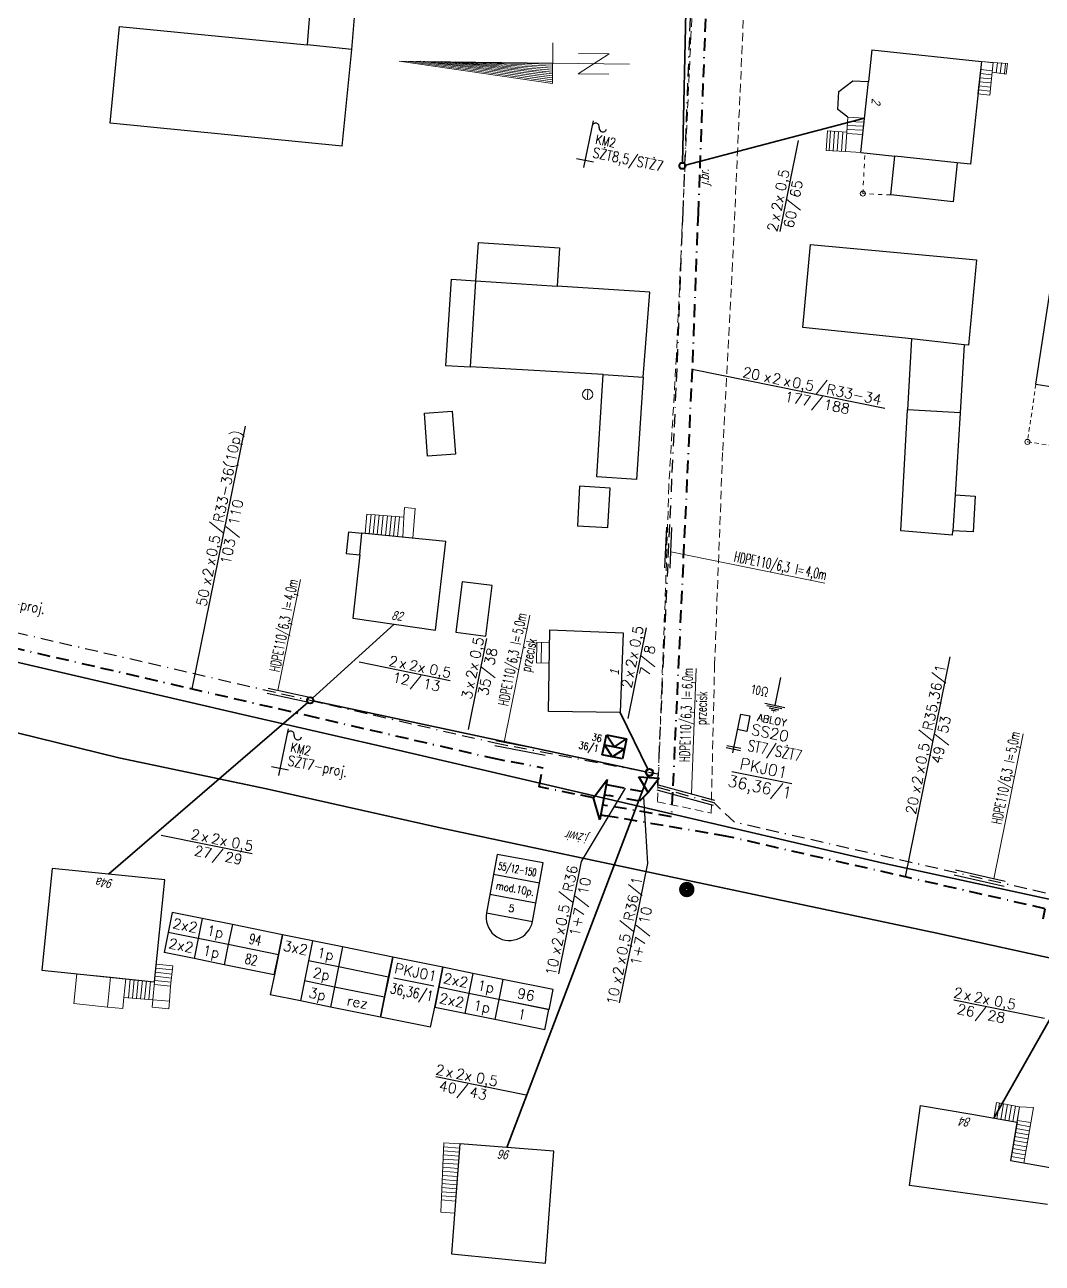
# Model space of a CAD drawing. Header units: millimetres. Extents: x 4848043 to 9699780, y 5827542 to 11659147.
# Drawn here: x 4850222.7 to 4850342.1, y 5827644.3 to 5827789.7 of the extents above; entities that cross this region are included whole.
import ezdxf
from ezdxf.enums import TextEntityAlignment as Align

# ---------------------------------------------------------------- set-up
doc = ezdxf.new("R2010")
doc.units = ezdxf.units.MM
doc.header["$MEASUREMENT"] = 0
for name, pattern in [('0', [0]), ('BORDER', [1.75, 0.5, -0.25, 0.5, -0.25, 0, -0.25]), ('BUW', [0.85, 0.5, -0.35]), ('BZN', [1, 0.5, -0.5]), ('DASHDOT', [1, 0.5, -0.25, 0, -0.25]), ('DASHED', [0.75, 0.5, -0.25]), ('KOJ', [0]), ('KOU', [1.5, 1, -0.5]), ('SCH', [0])]:
    doc.linetypes.add(name, pattern=pattern)
doc.layers.get('0').update_dxf_attribs({"lineweight": 18})
for name, color, linetype in [('czerwona', 1, 'Continuous'), ('OPIS_KABLA', 30, 'Continuous'), ('OPIS_RURY', 6, 'Continuous'), ('RURY-ISTN', 6, 'Continuous'), ('TES opisy kabli abon.', 30, 'Continuous'), ('TES opisy kabli rozdz.', 30, 'Continuous'), ('TES opisy zakończeń', 30, 'Continuous'), ('TES rury', 6, 'Continuous'), ('TES słup. PD', 6, 'Continuous'), ('TES zakończenia istniejące', 140, 'Continuous')]:
    doc.layers.add(name, color=color, linetype=linetype)
for name, color, linetype, lineweight in [('EADTD_T_0', 7, '0', 18), ('EBTOO_T_9', 7, '0', 18), ('EBTPO_L_4', 7, '0', 18), ('EBTPO_L_6', 9, '0', 18), ('EBUPO_L_6', 7, '0', 18), ('EBUPP_L_3', 6, '0', 25), ('SDROK_T_0', 250, '0', 18), ('SDRPK_L_0', 7, '0', 35), ('SDRPK_L_1', 7, 'KOU', 18), ('TEL kable doziemne proj.', 32, 'BORDER', 30), ('TEL rury', 6, 'Continuous', 30), ('TEL rury opis', 6, 'Continuous', 20), ('TES kable doziemne proj.', 4, 'BORDER', 40), ('TES kable napow. proj.', 241, 'LIN_NAPOW_PROJ', 35), ('TES zakończenia projektowane', 4, 'Continuous', 40), ('TES złącza projektowane', 4, 'Continuous', 40), ('UKKPA_T_6', 251, '0', 18), ('UTTPA_T_2', 34, '0', 18), ('UZB słupy telefoniczne', 32, 'Continuous', 30)]:
    doc.layers.add(name, color=color, linetype=linetype, lineweight=lineweight)
doc.styles.add('ROMANS', font='simplex.shx')
doc.styles.add('SIMPLEX', font='simplex.shx', dxfattribs={"width": 0.8, "height": 1.5})
doc.styles.get("Standard").update_dxf_attribs({"font": 'txt', "width": 0.8, "oblique": 15})
doc.linetypes.add('LIN_NAPOW_PROJ', pattern='A,0.0001,-0.4,[136,l_napow.shx,S=0.1,R=0,X=-0.4,Y=0],-0.2,[137,l_napow.shx,S=0.1,R=0,X=-0.2,Y=0],-0.2', length=0.8001)

# ---------------------------------------------------------------- blocks, each defined once
blk = doc.blocks.new('BUJ')
at = {"color": 0}
blk.add_circle((0, 0), 0.25, dxfattribs=at)
blk = doc.blocks.new('SZB')
at = {"color": 0}
blk.add_line((-0.49489, -0.000465), (0.50511, -0.000465), dxfattribs=at)
blk.add_circle((0.00511, -0.000465), 0.5, dxfattribs=at)
blk = doc.blocks.new('SLS')
at = {"color": 0}
blk.add_circle((0, 0), 0.25, dxfattribs=at)
blk.add_circle((0, 0), 0.25, dxfattribs=at)
blk = doc.blocks.new('TR-SL1')
blk.add_circle((0, 0), 0.5)
blk = doc.blocks.new('KBR-SL1P')
for p, q in [((0, 0), (-1, 1.48)), ((-1, 1.48), (1, 1.48)), ((1, 1.48), (0, 0))]:
    blk.add_line(p, q)
blk.add_circle((0, 1.98), 0.35)
blk = doc.blocks.new('ZL-4P')
for p, q in [((0, 0), (1, 2)), ((1, 2), (1, -2)), ((1, 1.5), (1.5, 1.5)), ((1, -2), (0, 0)), ((1, 0.5), (1.5, 0.5)), ((1, -0.5), (1.5, -0.5)), ((1, -1.5), (1.5, -1.5))]:
    blk.add_line(p, q)
blk = doc.blocks.new('KBR-GL2P')
for p, q in [((-1, 2), (1, 2)), ((-1, 1), (-1, 2)), ((-1, 2), (0, 1)), ((0, 1), (1, 2)), ((1, 2), (1, 0)), ((-1, 0), (-1, 1)), ((-1, 1), (1, 1)), ((-1, 1), (0, 0)), ((1, 0), (-1, 0)), ((0, 0), (1, 1))]:
    blk.add_line(p, q)
blk = doc.blocks.new('KIER_PLN2')
for p, q in [((0.34, 24.46), (-1.66, -5.54)), ((0.34, 24.46), (-1.66, -5.54)), ((0.34, -20.54), (0.34, 24.46)), ((0.34, 23.09), (-1.47, -5.54)), ((0.34, 21.71), (-1.28, -5.54)), ((0.34, 20.34), (-1.09, -5.54)), ((0.34, 18.96), (-0.9, -5.54)), ((0.34, 17.59), (-0.71, -5.54)), ((0.34, 16.21), (-0.52, -5.54)), ((0.34, 14.84), (-0.33, -5.54)), ((0.34, 13.46), (-0.14, -5.54)), ((0.34, 12.09), (0.05, -5.54)), ((0.34, 10.71), (0.24, -5.54)), ((-1.66, -5.54), (2.34, -5.54)), ((-0.66, -16.54), (-0.66, -10.54)), ((-0.66, -10.54), (1.34, -16.54)), ((1.34, -16.54), (1.34, -10.54))]:
    blk.add_line(p, q)
blk = doc.blocks.new('KB-RZP')
at = {"style": 'SIMPLEX'}
for s, p in [('/', (0.5, 0.39)), ('x', (-4.75, 0.25)), ('x', (-2.78, 0.25))]:
    blk.add_text(s, height=1, dxfattribs=at).set_placement(p)
for tag, p in [('POJ-KAB', (-5.16, 0.25)), ('DL-KAB', (0.19, -1.25))]:
    blk.add_attdef(tag, text='', height=1, dxfattribs=at).set_placement(p, align=Align.RIGHT)
for tag, p in [('KONS-KAB', (-3.5, 0.25)), ('SR-ZYL', (-0.85, 0.25)), ('SEP', (0.84, -1.25))]:
    blk.add_attdef(tag, text='', height=1, dxfattribs=at).set_placement(p, align=Align.CENTER)
for tag, p in [('NR-KAB', (1.5, 0.25)), ('DL-MON', (1.5, -1.25))]:
    blk.add_attdef(tag, p, '', height=1, dxfattribs=at)
at = {"style": 'SIMPLEX', "flags": 1}
blk.add_attdef('TYP-KAB', text='', height=0.5, dxfattribs=at).set_placement((-8.41, 0.25), align=Align.RIGHT)
blk.add_attdef('REJ-SZAF', (7.64, 0.25), '', height=0.5, dxfattribs=at)
blk = doc.blocks.new('KB-IWP')
at = {"style": 'SIMPLEX'}
for p in [(-1.22, 0.25), (0.64, 0.25)]:
    blk.add_text('x', height=1, dxfattribs=at).set_placement(p, align=Align.RIGHT)
for tag, p in [('POJ-KAB', (-2.13, 0.25)), ('DL-KAB', (-0.62, -1.25))]:
    blk.add_attdef(tag, text='', height=1, dxfattribs=at).set_placement(p, align=Align.RIGHT)
for tag, p in [('KONS-KAB', (-0.52, 0.25)), ('SR-ZYL', (2.12, 0.25)), ('SEP', (-0.02, -1.25))]:
    blk.add_attdef(tag, text='', height=1, dxfattribs=at).set_placement(p, align=Align.CENTER)
at = {"style": 'SIMPLEX', "flags": 1}
blk.add_attdef('TYP-KAB', text='', height=0.5, dxfattribs=at).set_placement((-6.02, 0.25), align=Align.RIGHT)
blk.add_attdef('REJ-SZAF', (6.39, 0.25), '', height=0.5, dxfattribs=at)
at = {"style": 'SIMPLEX'}
blk.add_attdef('DL-MON', (0.7, -1.25), '', height=1, dxfattribs=at)
blk = doc.blocks.new('OB')
at = {"style": 'ROMANS', "width": 0.6}
blk.add_text('l=', height=2, dxfattribs=at).set_placement((9.86, 0.18))
for tag, p in [('OB_TYP', (8.68, 0.18)), ('OB_SW', (11.54, -2.76))]:
    blk.add_attdef(tag, text='', height=2, dxfattribs=at).set_placement(p, align=Align.RIGHT)
blk.add_attdef('OB_DL', (11.91, 0.18), '', height=2, dxfattribs=at)
blk = doc.blocks.new('KBR-ZP2')
blk.add_line((-4, 2), (4, 2))
at = {"style": 'SIMPLEX'}
for tag, p in [('REJ-SZAF', (0, 2.5)), ('NR-ZAK', (0, 0))]:
    blk.add_attdef(tag, text='', height=1.5, dxfattribs=at).set_placement(p, align=Align.CENTER)
blk = doc.blocks.new('*U135')
for p, q in [((10, 0), (0, 0)), ((0, 0), (0, -4)), ((10, -4), (10, 0)), ((0, -4), (0, -8)), ((9, -4), (1, -4)), ((10, -8), (10, -4)), ((0, -8), (0, -12)), ((10, -12), (10, -8)), ((10, -12), (0, -12))]:
    blk.add_line(p, q)
at = {"style": 'SIMPLEX'}
for tag, p in [('SZAFA', (5, -2)), ('PUNKT', (5, -6))]:
    blk.add_attdef(tag, text='', height=2, dxfattribs=at).set_placement(p, align=Align.MIDDLE_CENTER)
blk = doc.blocks.new('*U136')
for p, q in [((6, 0), (0, 0)), ((0, 0), (0, -4)), ((6, 0), (6, -4)), ((12, 0), (6, 0)), ((22, 0), (12, 0)), ((12, 0), (12, -4)), ((22, -4), (22, 0)), ((6, -4), (0, -4)), ((12, -4), (6, -4)), ((22, -4), (12, -4))]:
    blk.add_line(p, q)
at = {"style": 'SIMPLEX'}
for s, p in [('2x2', (3, -2)), ('1p', (9, -2))]:
    blk.add_text(s, height=2, dxfattribs=at).set_placement(p, align=Align.MIDDLE_CENTER)
blk.add_attdef('PARA1', text='', height=2, dxfattribs=at).set_placement((17, -2), align=Align.MIDDLE_CENTER)
blk = doc.blocks.new('*U125')
for p, q in [((6, 0), (0, 0)), ((0, 0), (0, -8)), ((6, 0), (6, -4)), ((12, 0), (6, 0)), ((22, 0), (12, 0)), ((12, 0), (12, -4)), ((22, -4), (22, 0)), ((6, -4), (6, -8)), ((12, -4), (6, -4)), ((22, -4), (12, -4)), ((12, -4), (12, -8)), ((22, -8), (22, -4)), ((0, -8), (0, -12)), ((6, -8), (6, -12)), ((12, -8), (6, -8)), ((22, -8), (12, -8)), ((12, -8), (12, -12)), ((22, -12), (22, -8)), ((6, -12), (0, -12)), ((12, -12), (6, -12)), ((22, -12), (12, -12))]:
    blk.add_line(p, q)
at = {"style": 'SIMPLEX'}
for s, p in [('3x2', (3, -2)), ('1p', (9, -2)), ('2p', (9, -6)), ('3p', (9, -10))]:
    blk.add_text(s, height=2, dxfattribs=at).set_placement(p, align=Align.MIDDLE_CENTER)
for tag, p in [('PARA1', (17, -2)), ('PARA2', (17, -6)), ('PARA3', (17, -10))]:
    blk.add_attdef(tag, text='', height=2, dxfattribs=at).set_placement(p, align=Align.MIDDLE_CENTER)
blk = doc.blocks.new('ZLOP')
for p, q in [((9.15, 0), (0, 0)), ((0, 0), (0, -11.62)), ((9.15, -11.62), (9.15, 0)), ((9.15, -4), (0, -4)), ((9.15, -8), (0, -8)), ((0, -11.62), (9.15, -11.62))]:
    blk.add_line(p, q)
blk.add_arc((4.58, -11.62), 4.58, 180, 0)
at = {"style": 'ROMANS', "width": 0.713756}
blk.add_attdef('MUFA', text='', height=1.41, dxfattribs=at).set_placement((0.63, -2.88), (8.18, -2.88), align=Align.FIT)
at = {"style": 'ROMANS'}
for tag, p in [('LACZNIK', (4.71, -6.72)), ('PARY', (4.69, -10.56))]:
    blk.add_attdef(tag, text='', height=1.41, dxfattribs=at).set_placement(p, align=Align.CENTER)
for tag, flags, p in [('NRZL', 4, (4.68, -14.12)), ('BOKT', 1, (4.69, -17.8))]:
    blk.add_attdef(tag, text='', height=1.41, dxfattribs=dict(at, flags=flags)).set_placement(p, align=Align.CENTER)

msp = doc.modelspace()

# ---------------------------------------------------------------- linework, layer by layer
at = {"layer": 'czerwona', "linetype": 'ByBlock', "const_width": 0.846}
msp.add_lwpolyline([(4850300.37, 5827687.72, 1), (4850300.39, 5827688.68, 1)], format="xyb", close=True, dxfattribs=at)
at = {"layer": 'EBTPO_L_4', "linetype": 'BUW'}
for p, q in [((4850341.35, 5827747.51), (4850340.36, 5827740.74)), ((4850340.36, 5827740.74), (4850360.58, 5827737.77))]:
    msp.add_line(p, q, dxfattribs=at)
at = {"layer": 'EBTPO_L_6', "linetype": 'SCH'}
for p, q in [((4850334.55, 5827781.6), (4850334.95, 5827785.4)), ((4850336.34, 5827785.26), (4850334.95, 5827785.41)), ((4850334.95, 5827785.4), (4850336.35, 5827785.28)), ((4850336.22, 5827784.13), (4850336.35, 5827785.28)), ((4850336.35, 5827785.28), (4850338.01, 5827785.17)), ((4850336.83, 5827785.24), (4850336.7, 5827784.06)), ((4850337.31, 5827785.21), (4850337.17, 5827784)), ((4850337.79, 5827785.18), (4850337.65, 5827783.94)), ((4850337.85, 5827783.92), (4850338.01, 5827785.17)), ((4850336.14, 5827783.36), (4850334.75, 5827783.5)), ((4850336.19, 5827783.83), (4850334.8, 5827783.98)), ((4850336.24, 5827784.31), (4850334.85, 5827784.46)), ((4850336.22, 5827784.13), (4850337.85, 5827783.92)), ((4850335.98, 5827781.92), (4850334.6, 5827782.07)), ((4850336.04, 5827782.4), (4850334.65, 5827782.55)), ((4850336.09, 5827782.88), (4850334.7, 5827783.02)), ((4850334.55, 5827781.6), (4850335.94, 5827781.44)), ((4850321.14, 5827777.81), (4850319.21, 5827777.89)), ((4850321.19, 5827778.29), (4850319.25, 5827778.37)), ((4850319.28, 5827778.85), (4850321.25, 5827778.76)), ((4850321.25, 5827778.76), (4850320.81, 5827774.7)), ((4850316.9, 5827777.25), (4850316.74, 5827774.97)), ((4850319.16, 5827777.09), (4850316.9, 5827777.25)), ((4850317.08, 5827774.94), (4850317.25, 5827777.22)), ((4850317.56, 5827774.92), (4850317.72, 5827777.18)), ((4850318.04, 5827774.88), (4850318.2, 5827777.15)), ((4850318.52, 5827774.85), (4850318.68, 5827777.12)), ((4850319.16, 5827777.09), (4850319, 5827774.82)), ((4850321.04, 5827776.85), (4850319.15, 5827776.93)), ((4850321.09, 5827777.33), (4850319.18, 5827777.41)), ((4850319, 5827774.82), (4850316.74, 5827774.97)), ((4850319, 5827774.82), (4850320.81, 5827774.7)), ((4850267.26, 5827733.04), (4850268.51, 5827732.92)), ((4850262.62, 5827730), (4850262.84, 5827732.26)), ((4850262.84, 5827732.26), (4850267.19, 5827731.91)), ((4850263.32, 5827732.22), (4850263.1, 5827729.96)), ((4850263.8, 5827732.18), (4850263.58, 5827729.9)), ((4850264.28, 5827732.15), (4850264.05, 5827729.86)), ((4850264.76, 5827732.11), (4850264.53, 5827729.81)), ((4850265.24, 5827732.07), (4850265.01, 5827729.76)), ((4850265.72, 5827732.04), (4850265.49, 5827729.71)), ((4850266.2, 5827731.99), (4850265.96, 5827729.67)), ((4850266.68, 5827731.96), (4850266.44, 5827729.61)), ((4850282.75, 5827714.8), (4850282.78, 5827717.22)), ((4850284.28, 5827717.15), (4850282.78, 5827717.22)), ((4850283.32, 5827717.2), (4850283.28, 5827714.79)), ((4850284.24, 5827714.77), (4850282.75, 5827714.8)), ((4850237.92, 5827677.38), (4850238.12, 5827679.43)), ((4850240.02, 5827678.76), (4850238.08, 5827678.96)), ((4850238.12, 5827679.43), (4850240.08, 5827679.24)), ((4850240.08, 5827679.24), (4850239.79, 5827676.86)), ((4850228.46, 5827674.8), (4850228.81, 5827678.31)), ((4850232.39, 5827674.4), (4850232.76, 5827677.91)), ((4850234.53, 5827677.73), (4850234.31, 5827675.53)), ((4850237.92, 5827677.38), (4850234.53, 5827677.73)), ((4850234.84, 5827675.48), (4850235.06, 5827677.67)), ((4850235.32, 5827675.44), (4850235.53, 5827677.63)), ((4850235.8, 5827675.41), (4850236.01, 5827677.57)), ((4850236.27, 5827675.36), (4850236.49, 5827677.53)), ((4850236.75, 5827675.32), (4850236.96, 5827677.48)), ((4850237.23, 5827675.28), (4850237.44, 5827677.43)), ((4850237.92, 5827677.38), (4850237.71, 5827675.24)), ((4850239.85, 5827677.34), (4850237.93, 5827677.53)), ((4850239.91, 5827677.8), (4850237.98, 5827678.01)), ((4850239.96, 5827678.28), (4850238.03, 5827678.49)), ((4850239.79, 5827676.86), (4850237.89, 5827677.05)), ((4850239.79, 5827676.86), (4850239.65, 5827675.08)), ((4850234.31, 5827675.53), (4850234.18, 5827674.22)), ((4850237.71, 5827675.24), (4850234.31, 5827675.53)), ((4850237.71, 5827675.24), (4850237.63, 5827674.4)), ((4850237.63, 5827674.4), (4850239.58, 5827674.21)), ((4850239.65, 5827675.08), (4850237.71, 5827675.24)), ((4850239.58, 5827674.21), (4850239.65, 5827675.08)), ((4850336.73, 5827663.19), (4850336.42, 5827661.35)), ((4850339.44, 5827662.68), (4850336.73, 5827663.19)), ((4850336.77, 5827661.3), (4850337.09, 5827663.12)), ((4850337.25, 5827661.21), (4850337.55, 5827663.04)), ((4850337.71, 5827661.13), (4850338.03, 5827662.95)), ((4850338.19, 5827661.05), (4850338.5, 5827662.85)), ((4850338.66, 5827660.97), (4850338.97, 5827662.77)), ((4850339.14, 5827660.89), (4850336.42, 5827661.35)), ((4850338.35, 5827656.38), (4850339.44, 5827662.68)), ((4850339.44, 5827662.68), (4850339.14, 5827660.89)), ((4850339.44, 5827662.68), (4850341.05, 5827662.62)), ((4850339.95, 5827656.09), (4850341.05, 5827662.62)), ((4850340.59, 5827659.88), (4850339, 5827660.16)), ((4850340.68, 5827660.35), (4850339.08, 5827660.64)), ((4850340.76, 5827660.83), (4850339.16, 5827661.1)), ((4850271.87, 5827658.47), (4850271.51, 5827650.33)), ((4850273.75, 5827658.33), (4850271.87, 5827658.47)), ((4850340.35, 5827658.46), (4850338.75, 5827658.74)), ((4850340.43, 5827658.93), (4850338.84, 5827659.21)), ((4850340.51, 5827659.41), (4850338.92, 5827659.69)), ((4850271.81, 5827657.04), (4850273.64, 5827656.89)), ((4850271.83, 5827657.52), (4850273.68, 5827657.37)), ((4850271.85, 5827657.99), (4850273.71, 5827657.85)), ((4850273.75, 5827658.33), (4850273.14, 5827650.22)), ((4850340.11, 5827657.04), (4850338.51, 5827657.32)), ((4850340.19, 5827657.52), (4850338.59, 5827657.8)), ((4850340.27, 5827657.99), (4850338.67, 5827658.27)), ((4850271.74, 5827655.6), (4850273.53, 5827655.46)), ((4850271.76, 5827656.08), (4850273.57, 5827655.94)), ((4850271.79, 5827656.56), (4850273.6, 5827656.42)), ((4850338.35, 5827656.38), (4850339.95, 5827656.09)), ((4850340.03, 5827656.57), (4850338.43, 5827656.85)), ((4850271.67, 5827654.16), (4850273.42, 5827654.02)), ((4850271.69, 5827654.64), (4850273.46, 5827654.5)), ((4850271.71, 5827655.12), (4850273.5, 5827654.98)), ((4850271.61, 5827652.72), (4850273.31, 5827652.59)), ((4850271.63, 5827653.2), (4850273.35, 5827653.07)), ((4850271.65, 5827653.68), (4850273.39, 5827653.55)), ((4850271.57, 5827651.76), (4850273.25, 5827651.63)), ((4850271.59, 5827652.24), (4850273.28, 5827652.11)), ((4850273.14, 5827650.22), (4850271.51, 5827650.33))]:
    msp.add_line(p, q, dxfattribs=at)
at = {"layer": 'EBTPO_L_6', "linetype": '0'}
for p, q in [((4850336.35, 5827785.28), (4850336.22, 5827784.13)), ((4850335.94, 5827781.44), (4850336.22, 5827784.13)), ((4850319.28, 5827778.85), (4850319.16, 5827777.09)), ((4850319, 5827774.82), (4850319.16, 5827777.09)), ((4850267.26, 5827733.04), (4850267.19, 5827731.91)), ((4850268.24, 5827729.43), (4850268.51, 5827732.92)), ((4850268.51, 5827732.92), (4850268.51, 5827732.92)), ((4850267.04, 5827729.55), (4850267.19, 5827731.91)), ((4850266.98, 5827729.55), (4850267.04, 5827729.55)), ((4850228.81, 5827678.31), (4850232.76, 5827677.91)), ((4850234.53, 5827677.73), (4850232.76, 5827677.91)), ((4850228.46, 5827674.8), (4850232.39, 5827674.4)), ((4850234.18, 5827674.22), (4850232.39, 5827674.4))]:
    msp.add_line(p, q, dxfattribs=at)
at = {"layer": 'EBUPO_L_6', "linetype": 'BZN'}
for p, q in [((4850321.04, 5827769.89), (4850321.28, 5827774.66)), ((4850324.32, 5827769.73), (4850321.04, 5827769.89))]:
    msp.add_line(p, q, dxfattribs=at)
at = {"layer": 'EBUPP_L_3', "linetype": '0'}
for p, q in [((4850256.44, 5827795.25), (4850255.84, 5827787.34)), ((4850261.07, 5827786.82), (4850261.76, 5827794.84)), ((4850232.7, 5827778.16), (4850233.82, 5827789.51)), ((4850233.82, 5827789.51), (4850255.84, 5827787.34)), ((4850261.07, 5827786.82), (4850255.84, 5827787.34)), ((4850259.95, 5827775.48), (4850261.07, 5827786.82)), ((4850322.1, 5827786.78), (4850321.69, 5827783.05)), ((4850322.1, 5827786.78), (4850334.95, 5827785.4)), ((4850334.95, 5827785.4), (4850333.67, 5827773.33)), ((4850318.24, 5827781.87), (4850319.86, 5827783.13)), ((4850319.86, 5827783.13), (4850321.69, 5827783.05)), ((4850320.81, 5827774.7), (4850321.69, 5827783.05)), ((4850318.12, 5827779.77), (4850318.24, 5827781.87)), ((4850319.28, 5827778.85), (4850318.12, 5827779.77)), ((4850259.95, 5827775.48), (4850232.7, 5827778.16)), ((4850320.81, 5827774.7), (4850324.8, 5827774.27)), ((4850324.32, 5827769.73), (4850324.8, 5827774.27)), ((4850332.11, 5827773.49), (4850324.8, 5827774.27)), ((4850332.11, 5827773.49), (4850331.63, 5827768.94)), ((4850333.67, 5827773.33), (4850332.11, 5827773.49)), ((4850331.63, 5827768.94), (4850324.32, 5827769.73)), ((4850275.63, 5827759.64), (4850275.93, 5827764.16)), ((4850275.93, 5827764.16), (4850285.45, 5827763.54)), ((4850285.45, 5827763.54), (4850285.15, 5827759.03)), ((4850313.98, 5827754.17), (4850314.88, 5827763.91)), ((4850314.88, 5827763.91), (4850334.38, 5827762.1)), ((4850334.38, 5827762.1), (4850333.44, 5827752.09)), ((4850341.35, 5827747.51), (4850343.34, 5827760.54)), ((4850272.73, 5827759.84), (4850272.08, 5827749.72)), ((4850272.73, 5827759.84), (4850275.63, 5827759.64)), ((4850274.98, 5827749.55), (4850275.63, 5827759.64)), ((4850275.63, 5827759.64), (4850285.15, 5827759.03)), ((4850296.04, 5827758.32), (4850285.15, 5827759.03)), ((4850295.25, 5827748.35), (4850296.04, 5827758.32)), ((4850326.75, 5827752.83), (4850313.98, 5827754.17)), ((4850326.75, 5827752.83), (4850326.29, 5827744.52)), ((4850332.94, 5827752.14), (4850326.75, 5827752.83)), ((4850332.94, 5827752.14), (4850332.45, 5827744.14)), ((4850333.44, 5827752.09), (4850332.94, 5827752.14)), ((4850272.08, 5827749.72), (4850274.98, 5827749.55)), ((4850290.57, 5827748.64), (4850274.98, 5827749.55)), ((4850289.82, 5827736.63), (4850290.57, 5827748.64)), ((4850290.57, 5827748.64), (4850295.25, 5827748.35)), ((4850295.25, 5827748.35), (4850294.49, 5827736.35)), ((4850341.35, 5827747.51), (4850376.83, 5827742.09)), ((4850269.59, 5827744.11), (4850272.85, 5827744.35)), ((4850272.85, 5827744.35), (4850273.22, 5827739.32)), ((4850325.51, 5827730.32), (4850326.29, 5827744.52)), ((4850332.45, 5827744.14), (4850326.29, 5827744.52)), ((4850332.45, 5827744.14), (4850331.86, 5827734.53)), ((4850269.94, 5827739.08), (4850269.59, 5827744.11)), ((4850273.22, 5827739.32), (4850269.94, 5827739.08)), ((4850287.8, 5827735.54), (4850287.54, 5827730.9)), ((4850291.38, 5827735.33), (4850287.8, 5827735.54)), ((4850294.49, 5827736.35), (4850289.82, 5827736.63)), ((4850291.1, 5827730.69), (4850291.38, 5827735.33)), ((4850331.86, 5827734.53), (4850331.6, 5827730.32)), ((4850331.86, 5827734.53), (4850334.24, 5827734.39)), ((4850334.24, 5827734.39), (4850333.98, 5827730.17)), ((4850260.67, 5827730.19), (4850260.41, 5827727.63)), ((4850260.67, 5827730.19), (4850262.26, 5827730.03)), ((4850262, 5827727.47), (4850262.26, 5827730.03)), ((4850262.62, 5827730), (4850262.26, 5827730.03)), ((4850266.98, 5827729.55), (4850262.62, 5827730)), ((4850287.54, 5827730.9), (4850291.1, 5827730.69)), ((4850331.57, 5827729.79), (4850325.51, 5827730.32)), ((4850331.57, 5827729.79), (4850331.6, 5827730.32)), ((4850333.98, 5827730.17), (4850331.6, 5827730.32)), ((4850272.11, 5827729.04), (4850266.98, 5827729.55)), ((4850270.89, 5827718.66), (4850272.11, 5827729.04)), ((4850260.41, 5827727.63), (4850262, 5827727.47)), ((4850262, 5827727.47), (4850261.17, 5827720.07)), ((4850274.03, 5827724.33), (4850273.29, 5827718.39)), ((4850277.53, 5827723.89), (4850274.03, 5827724.33)), ((4850276.8, 5827717.95), (4850277.53, 5827723.89)), ((4850261.17, 5827720.07), (4850270.89, 5827718.66)), ((4850273.29, 5827718.39), (4850276.8, 5827717.95)), ((4850284.16, 5827709.11), (4850284.3, 5827718.67)), ((4850284.3, 5827718.67), (4850292.93, 5827718.32)), ((4850292.93, 5827718.32), (4850292.55, 5827708.99)), ((4850292.55, 5827708.99), (4850284.16, 5827709.11)), ((4850225.89, 5827690.67), (4850224.67, 5827678.74)), ((4850239.14, 5827689.33), (4850225.89, 5827690.67)), ((4850237.92, 5827677.38), (4850239.14, 5827689.33)), ((4850224.67, 5827678.74), (4850237.92, 5827677.38)), ((4850326.52, 5827653.44), (4850327.82, 5827662.86)), ((4850327.82, 5827662.86), (4850333.85, 5827661.81)), ((4850333.85, 5827661.81), (4850339.14, 5827660.89)), ((4850339.14, 5827660.89), (4850338.35, 5827656.38)), ((4850273.75, 5827658.33), (4850272.78, 5827645.42)), ((4850284.77, 5827657.5), (4850273.75, 5827658.33)), ((4850283.78, 5827644.33), (4850284.77, 5827657.5)), ((4850338.35, 5827656.38), (4850343.44, 5827655.48)), ((4850342.7, 5827651.22), (4850326.52, 5827653.44)), ((4850272.78, 5827645.42), (4850283.78, 5827644.33))]:
    msp.add_line(p, q, dxfattribs=at)
at = {"layer": 'OPIS_RURY'}
for p, q in [((4850311.37, 5827713.1), (4850310.7, 5827709.82)), ((4850309.54, 5827710.06), (4850311.87, 5827709.58)), ((4850309.79, 5827709.8), (4850311.54, 5827709.44)), ((4850310.04, 5827709.54), (4850311.2, 5827709.3)), ((4850310.29, 5827709.28), (4850310.87, 5827709.16)), ((4850310.53, 5827709.07), (4850310.57, 5827709.06))]:
    msp.add_line(p, q, dxfattribs=at)
at = {"layer": 'RURY-ISTN'}
for p, q in [((4850306.69, 5827708.79), (4850305.76, 5827704.23)), ((4850306.69, 5827708.79), (4850307.78, 5827708.57)), ((4850307.78, 5827708.57), (4850307.42, 5827706.76)), ((4850307.42, 5827706.76), (4850306.32, 5827706.98)), ((4850306.74, 5827704.74), (4850305.07, 5827705.08)), ((4850306.69, 5827704.48), (4850305.01, 5827704.82))]:
    msp.add_line(p, q, dxfattribs=at)
at = {"layer": 'SDRPK_L_0', "linetype": '0'}
for p, q in [((4850216.91, 5827716), (4850248.76, 5827708.64)), ((4850248.76, 5827708.64), (4850266.5, 5827704.54))]:
    msp.add_line(p, q, dxfattribs=at)
at = {"layer": 'SDRPK_L_0', "linetype": 'KOJ'}
for p, q in [((4850233.72, 5827703.65), (4850218.84, 5827707.3)), ((4850251.04, 5827700), (4850233.72, 5827703.65)), ((4850323.42, 5827691.29), (4850266.5, 5827704.54)), ((4850271.43, 5827695.44), (4850251.04, 5827700)), ((4850290.56, 5827691.37), (4850271.43, 5827695.44)), ((4850304.41, 5827688.44), (4850290.56, 5827691.37)), ((4850349.11, 5827685.7), (4850323.42, 5827691.29)), ((4850329.73, 5827683.08), (4850304.41, 5827688.44)), ((4850368.68, 5827674.51), (4850329.73, 5827683.08))]:
    msp.add_line(p, q, dxfattribs=at)
at = {"layer": 'SDRPK_L_1', "linetype": 'KOU'}
for p, q in [((4850302.12, 5827815.93), (4850300.87, 5827788.43)), ((4850305.71, 5827760.8), (4850307.35, 5827797.94)), ((4850300.87, 5827788.43), (4850299.85, 5827766.23)), ((4850299.85, 5827766.23), (4850299.16, 5827750.83)), ((4850304.59, 5827739.73), (4850305.71, 5827760.8)), ((4850299.16, 5827750.83), (4850298.27, 5827735.6)), ((4850303.64, 5827714.52), (4850304.59, 5827739.73)), ((4850298.27, 5827735.6), (4850297.84, 5827722.04)), ((4850297.84, 5827722.04), (4850296.92, 5827698.5)), ((4850303.24, 5827697.18), (4850303.64, 5827714.52)), ((4850296.92, 5827698.5), (4850303.24, 5827697.18))]:
    msp.add_line(p, q, dxfattribs=at)
at = {"layer": 'TEL kable doziemne proj.', "ltscale": 3}
for points in [[(4850270.17, 5828032.52), (4850272.07, 5828011.01), (4850272.52, 5827988.16), (4850271.21, 5827963.82), (4850270.79, 5827938.13), (4850270.67, 5827930.62), (4850272.22, 5827918.92), (4850273.16, 5827915.55), (4850274.6, 5827910.66), (4850279.27, 5827898.47), (4850282.9, 5827888.42), (4850287.46, 5827875.75), (4850287.55, 5827875.56), (4850288.74, 5827872.81), (4850292.53, 5827864.01), (4850302.56, 5827838.15), (4850302.38, 5827833.24), (4850299.9, 5827767.66), (4850299.21, 5827749.33), (4850298.24, 5827728.68), (4850296.93, 5827700.2), (4850303.54, 5827698.4)], [(4850135.1, 5827738.45), (4850159.9, 5827732.48), (4850166.51, 5827730.64), (4850197.48, 5827723.76), (4850216.3, 5827719.58), (4850219.36, 5827718.91), (4850256.18, 5827710.41), (4850277.9, 5827705.4), (4850297, 5827701.76)], [(4850342.47, 5827687.78), (4850305.98, 5827696.09), (4850303.54, 5827698.4)]]:
    msp.add_lwpolyline(points, dxfattribs=at)
at = {"layer": 'TEL rury'}
for p, q in [((4850297.82, 5827725.95), (4850298.04, 5827730.74)), ((4850298.42, 5827725.92), (4850298.64, 5827730.71)), ((4850255.83, 5827710.19), (4850251.14, 5827711.21)), ((4850255.95, 5827710.77), (4850251.26, 5827711.8)), ((4850277.85, 5827705.11), (4850283.74, 5827703.98)), ((4850277.96, 5827705.7), (4850283.85, 5827704.57)), ((4850296.85, 5827699.91), (4850303.46, 5827698.11)), ((4850297.01, 5827700.49), (4850303.62, 5827698.69)), ((4850331.91, 5827690.49), (4850337.76, 5827689.16)), ((4850331.77, 5827689.91), (4850337.62, 5827688.58))]:
    msp.add_line(p, q, dxfattribs=at)
at = {"layer": 'TEL rury opis'}
for p, q in [((4850298.51, 5827727.83), (4850316.56, 5827724.17)), ((4850252.4, 5827711.55), (4850255.04, 5827724.6)), ((4850278.94, 5827705.51), (4850281.96, 5827720.4)), ((4850300.94, 5827699.42), (4850301.48, 5827714.14)), ((4850336.4, 5827689.47), (4850339.86, 5827706.49))]:
    msp.add_line(p, q, dxfattribs=at)
at = {"layer": 'TES kable doziemne proj.', "ltscale": 3}
for p, q in [((4850218.96, 5827717.15), (4850255.78, 5827708.66)), ((4850255.78, 5827708.66), (4850277.53, 5827703.64)), ((4850277.53, 5827703.64), (4850283.48, 5827702.5)), ((4850283.05, 5827700.25), (4850283.48, 5827702.5)), ((4850289.43, 5827698.96), (4850283.05, 5827700.25)), ((4850291.09, 5827698.04), (4850291.09, 5827698.04)), ((4850290.87, 5827696.86), (4850290.87, 5827696.86))]:
    msp.add_line(p, q, dxfattribs=at)
for points in [[(4850305.46, 5827835.26), (4850304.18, 5827833.27), (4850304.18, 5827833.17), (4850301.7, 5827767.59), (4850301, 5827749.25), (4850300.04, 5827728.59), (4850298.57, 5827696.74), (4850291.09, 5827698.04)], [(4850342.19, 5827684.77), (4850342.45, 5827685.94), (4850305.1, 5827694.44), (4850290.87, 5827696.86)]]:
    msp.add_lwpolyline(points, dxfattribs=at)
at = {"layer": 'TES kable doziemne proj.', "linetype": 'DASHDOT', "ltscale": 3}
msp.add_lwpolyline([(4850295.85, 5827699.6), (4850294.83, 5827698.57), (4850291.31, 5827699.22)], dxfattribs=at)
at = {"layer": 'TES kable doziemne proj.', "linetype": 'DASHED', "ltscale": 3}
msp.add_lwpolyline([(4850291.53, 5827700.4), (4850295.85, 5827699.6)], dxfattribs=at)
at = {"layer": 'TES kable napow. proj.', "ltscale": 3}
for p, q in [((4850299.87, 5827773.51), (4850300.94, 5827821.69)), ((4850300.22, 5827773.24), (4850321.25, 5827778.76)), ((4850256.45, 5827710.66), (4850266.03, 5827719.36)), ((4850255.91, 5827710.17), (4850232.51, 5827690)), ((4850295.59, 5827702.03), (4850256.54, 5827710.34)), ((4850295.82, 5827702.32), (4850292.55, 5827708.99)), ((4850295.85, 5827701.55), (4850279.26, 5827657.92)), ((4850350.94, 5827687.06), (4850336.42, 5827661.35))]:
    msp.add_line(p, q, dxfattribs=at)
at = {"layer": 'TES opisy kabli rozdz.'}
for p, q in [((4850313.45, 5827776.11), (4850311.29, 5827765.45)), ((4850323.63, 5827744.66), (4850301, 5827749.25)), ((4850242.33, 5827711.76), (4850248.58, 5827742.58)), ((4850295.61, 5827718.9), (4850293.46, 5827708.27)), ((4850276.88, 5827717.66), (4850274.72, 5827707)), ((4850326.05, 5827689.67), (4850331.29, 5827715.51)), ((4850272.59, 5827712.71), (4850261.93, 5827714.87)), ((4850249.36, 5827692.37), (4850238.7, 5827694.53)), ((4850285.35, 5827678.32), (4850288.02, 5827691.48)), ((4850292.5, 5827674.89), (4850295.82, 5827691.25)), ((4850342.37, 5827673.06), (4850331.71, 5827675.22)), ((4850281.52, 5827664.05), (4850270.91, 5827666.2))]:
    msp.add_line(p, q, dxfattribs=at)
at = {"layer": 'TES opisy kabli rozdz.', "linetype": 'ByBlock'}
for p, q in [((4850288.02, 5827691.48), (4850293.19, 5827700.09)), ((4850295.82, 5827691.25), (4850295.34, 5827699.09))]:
    msp.add_line(p, q, dxfattribs=at)
at = {"layer": 'TES rury', "linetype": 'Continuous'}
for p, q in [((4850289.38, 5827778.43), (4850288.27, 5827772.96)), ((4850289.44, 5827773.57), (4850287.43, 5827773.98)), ((4850253.59, 5827707.05), (4850252.48, 5827701.58)), ((4850253.65, 5827702.2), (4850251.64, 5827702.61))]:
    msp.add_line(p, q, dxfattribs=at)
for centre, start, end in [((4850289.68, 5827777.73), 348.5339, 168.5339), ((4850290.53, 5827777.56), 168.5339, 348.5339), ((4850253.89, 5827706.36), 348.5339, 168.5339), ((4850254.74, 5827706.19), 168.5339, 348.5339)]:
    msp.add_arc(centre, 0.433, start, end, dxfattribs=at)
at = {"layer": 'TES zakończenia projektowane'}
for centre in [(4850299.87, 5827773.15), (4850256.18, 5827710.41)]:
    msp.add_circle(centre, 0.365, dxfattribs=at)

# ---------------------------------------------------------------- block references
at = {"linetype": 'Continuous', "xscale": 1.199999999999999, "yscale": 0.6, "zscale": 1.199999999999999, "rotation": 89.17478727465868}
msp.add_blockref('KIER_PLN2', (4850281.31, 5827784.84), dxfattribs=at)
at = {"layer": 'EBTOO_T_9', "xscale": 1.2, "yscale": 1.2, "zscale": 1.2, "rotation": 88.97723720235952}
for p in [(4850321.04, 5827769.89), (4850340.36, 5827740.74)]:
    msp.add_blockref('BUJ', p, dxfattribs=at)
at = {"layer": 'TEL rury opis'}
for p, xscale, yscale, zscale, rotation, values in [((4850307.22, 5827726.33), 0.6, 0.6, 0.6, 348.5338841266187, {'OB_TYP': 'HDPE110/6,3', 'OB_DL': '4,0m'}), ((4850252.95, 5827715.05), 0.6, 0.6, 0.6, 78.53388412418082, {'OB_TYP': 'HDPE110/6,3', 'OB_DL': '4,0m'}), ((4850279.79, 5827711.07), 0.6000000000000001, 0.6000000000000001, 0.6000000000000001, 78.53388412418083, {'OB_TYP': 'HDPE110/6,3', 'OB_DL': '5,0m', 'OB_SW': 'przecisk'}), ((4850300.86, 5827704.57), 0.6000000000000001, 0.6000000000000001, 0.6000000000000001, 87.91463177263992, {'OB_TYP': 'HDPE110/6,3', 'OB_DL': '6,0m', 'OB_SW': 'przecisk'}), ((4850337.69, 5827697.16), 0.6000000000000002, 0.6000000000000002, 0.6000000000000002, 78.53388413066375, {'OB_TYP': 'HDPE110/6,3', 'OB_DL': '5,0m'})]:
    msp.add_blockref('OB', p, dxfattribs=dict(at, xscale=xscale, yscale=yscale, zscale=zscale, rotation=rotation)).add_auto_attribs(values)
at = {"layer": 'TES opisy kabli abon.', "linetype": 'Continuous', "xscale": 1.199999999727946, "yscale": 1.199999999727946, "zscale": 1.199999999727946}
for p, rotation, values in [((4850311.97, 5827768.8), 78.5338841245074, {'POJ-KAB': '2', 'KONS-KAB': '2', 'DL-KAB': '60', 'DL-MON': '65', 'SR-ZYL': '0,5', 'SEP': '/'}), ((4850294.86, 5827715.21), 78.53388412719906, {'POJ-KAB': '2', 'KONS-KAB': '2', 'DL-KAB': '7', 'DL-MON': '8', 'SR-ZYL': '0,5', 'SEP': '/'}), ((4850276.12, 5827713.9), 78.53388413053656, {'POJ-KAB': '3', 'KONS-KAB': '2', 'DL-KAB': '35', 'DL-MON': '38', 'SR-ZYL': '0,5', 'SEP': '/'}), ((4850268.78, 5827713.48), 348.5338841265313, {'POJ-KAB': '2', 'KONS-KAB': '2', 'DL-KAB': '12', 'DL-MON': '13', 'SR-ZYL': '0,5', 'SEP': '/'}), ((4850245.55, 5827693.14), 348.5338841265313, {'POJ-KAB': '2', 'KONS-KAB': '2', 'DL-KAB': '27', 'DL-MON': '29', 'SR-ZYL': '0,5', 'SEP': '/'}), ((4850335.06, 5827674.54), 348.5338841265313, {'POJ-KAB': '2', 'KONS-KAB': '2', 'DL-KAB': '26', 'DL-MON': '28', 'SR-ZYL': '0,5', 'SEP': '/'}), ((4850274.26, 5827665.52), 348.5338841265313, {'POJ-KAB': '2', 'KONS-KAB': '2', 'DL-KAB': '40', 'DL-MON': '43', 'SR-ZYL': '0,5', 'SEP': '/'})]:
    msp.add_blockref('KB-IWP', p, dxfattribs=dict(at, rotation=rotation)).add_auto_attribs(values)
at = {"layer": 'TES opisy kabli rozdz.'}
for p, xscale, yscale, zscale, rotation, values in [((4850314.87, 5827746.44), 1.19999999961797, 1.19999999961797, 1.19999999961797, 348.5338841358439, {'POJ-KAB': '20', 'KONS-KAB': '2', 'SR-ZYL': '0,5', 'NR-KAB': 'R33-34', 'DL-KAB': '177', 'DL-MON': '188', 'SEP': '/'}), ((4850245.9, 5827729.37), 1.199999999930151, 1.199999999930151, 1.199999999930151, 78.53388413130043, {'POJ-KAB': '50', 'KONS-KAB': '2', 'SR-ZYL': '0,5', 'NR-KAB': 'R33-36(10p)', 'DL-KAB': '103', 'DL-MON': '110', 'SEP': '/'}), ((4850329.15, 5827704.97), 1.199999999930151, 1.199999999930151, 1.199999999930151, 78.53388412771184, {'POJ-KAB': '20', 'KONS-KAB': '2', 'SR-ZYL': '0,5', 'NR-KAB': 'R35,36/1', 'DL-KAB': '49', 'DL-MON': '53', 'SEP': '/'}), ((4850286.91, 5827686.01), 1.199999999930151, 1.199999999930151, 1.199999999930151, 78.53388412829946, {'POJ-KAB': '10', 'KONS-KAB': '2', 'SR-ZYL': '0,5', 'NR-KAB': 'R36', 'DL-KAB': '1+7', 'DL-MON': '10', 'SEP': '/'}), ((4850294.06, 5827682.58), 1.199999999930151, 1.199999999930151, 1.199999999930151, 78.53388412829946, {'POJ-KAB': '10', 'KONS-KAB': '2', 'SR-ZYL': '0,5', 'NR-KAB': 'R36/1', 'DL-KAB': '1+7', 'DL-MON': '10', 'SEP': '/'})]:
    msp.add_blockref('KB-RZP', p, dxfattribs=dict(at, xscale=xscale, yscale=yscale, zscale=zscale, rotation=rotation)).add_auto_attribs(values)
at = {"layer": 'TES opisy zakończeń', "xscale": 0.8999999999268937, "yscale": 0.8999999999268937, "zscale": 0.8999999999268937, "rotation": 348.5338841264513}
msp.add_blockref('KBR-ZP2', (4850308.83, 5827699.58), dxfattribs=at).add_auto_attribs({'REJ-SZAF': 'PKJ01', 'NR-ZAK': '36,36/1'})
at = {"layer": 'TES słup. PD'}
ref = msp.add_blockref('*U136', (4850239.99, 5827685.51), dxfattribs=dict(at, xscale=0.6000000000000001, yscale=0.6000000000000001, zscale=0.6000000000000001, rotation=348.5338841264513))
ref.add_attrib('PARA1', '94', dxfattribs={"layer": '0', "height": 1.2, "rotation": 348.5339, "style": 'SIMPLEX', "width": 0.7}).set_placement((4850249.75, 5827682.31), align=Align.MIDDLE_CENTER)
ref = msp.add_blockref('*U136', (4850239.51, 5827683.16), dxfattribs=dict(at, xscale=0.6000000000000001, yscale=0.6000000000000001, zscale=0.6000000000000001, rotation=348.5338841264513))
ref.add_attrib('PARA1', '82', dxfattribs={"layer": '0', "height": 1.2, "rotation": 348.5339, "style": 'SIMPLEX', "width": 0.7}).set_placement((4850249.27, 5827679.96), align=Align.MIDDLE_CENTER)
at = {"layer": 'TES słup. PD', "xscale": 0.6000000000000001, "yscale": 0.6000000000000001, "zscale": 0.6000000000000001, "rotation": 348.5338841264513}
for name, p, values in [('*U125', (4850252.93, 5827682.89), {'PARA3': 'rez'}), ('*U136', (4850271.75, 5827679.07), {'PARA1': '96'})]:
    msp.add_blockref(name, p, dxfattribs=at).add_auto_attribs(values)
at = {"layer": 'TES słup. PD'}
ref = msp.add_blockref('*U135', (4850265.87, 5827680.27), dxfattribs=dict(at, xscale=0.6000000000000001, yscale=0.6000000000000001, zscale=0.6000000000000001, rotation=348.5338841264513))
ref.add_attrib('SZAFA', 'PKJ01', dxfattribs={"layer": '0', "height": 1.2, "rotation": 348.5339, "style": 'SIMPLEX'}).set_placement((4850268.57, 5827678.49), align=Align.MIDDLE_CENTER)
ref.add_attrib('PUNKT', '36,36/1', dxfattribs={"layer": '0', "height": 1.2, "rotation": 348.5339, "style": 'SIMPLEX', "width": 0.75}).set_placement((4850268.09, 5827676.14), align=Align.MIDDLE_CENTER)
ref = msp.add_blockref('*U136', (4850271.27, 5827676.72), dxfattribs=dict(at, xscale=0.6000000000000001, yscale=0.6000000000000001, zscale=0.6000000000000001, rotation=348.5338841264513))
ref.add_attrib('PARA1', '1', dxfattribs={"layer": '0', "height": 1.2, "rotation": 348.5339, "style": 'SIMPLEX', "width": 0.7}).set_placement((4850281.03, 5827673.52), align=Align.MIDDLE_CENTER)
at = {"layer": 'TES zakończenia istniejące', "linetype": 'ByBlock', "ltscale": 5}
ref = msp.add_blockref('ZLOP', (4850278.14, 5827692.32), dxfattribs=dict(at, xscale=0.6, yscale=0.6, zscale=0.6, rotation=349.4513216744155))
ref.add_attrib('MUFA', '55/12-150', dxfattribs={"layer": '0', "height": 0.9, "rotation": 349.4513, "style": 'ROMANS', "width": 0.607616}).set_placement((4850278.19, 5827690.55), (4850282.64, 5827689.72), align=Align.FIT)
ref.add_attrib('LACZNIK', 'mod.10p.', dxfattribs={"layer": '0', "height": 0.9, "rotation": 349.4513, "style": 'ROMANS', "width": 0.8}).set_placement((4850280.17, 5827687.84), align=Align.CENTER)
ref.add_attrib('PARY', '5', dxfattribs={"layer": '0', "height": 0.844, "rotation": 349.4513, "style": 'ROMANS'}).set_placement((4850279.74, 5827685.58), align=Align.CENTER)
at = {"layer": 'TES zakończenia projektowane'}
for name, p, xscale, yscale, zscale, rotation in [('KBR-GL2P', (4850291.64, 5827703.77), 1.2, 1.2, 1.2, 348.533884110409), ('KBR-SL1P', (4850295.83, 5827699.57), 1.199999999996741, 1.199999999996741, 1.199999999996741, 355.8240846185376)]:
    msp.add_blockref(name, p, dxfattribs=dict(at, xscale=xscale, yscale=yscale, zscale=zscale, rotation=rotation))
at = {"layer": 'TES złącza projektowane', "xscale": 1.199999999999999, "yscale": 1.199999999999999, "zscale": 1.199999999999999, "rotation": 349.5096842021155}
msp.add_blockref('ZL-4P', (4850289.43, 5827698.96), dxfattribs=at)
at = {"layer": 'UKKPA_T_6', "xscale": 1.2, "yscale": 1.2, "zscale": 1.2, "rotation": 88.97723720235952}
msp.add_blockref('SZB', (4850288.74, 5827746.32), dxfattribs=at)
at = {"layer": 'UTTPA_T_2', "xscale": 1.32, "yscale": 1.32, "zscale": 1.2, "rotation": 88.97723720235952}
for p in [(4850299.87, 5827773.15), (4850296, 5827701.95)]:
    msp.add_blockref('SLS', p, dxfattribs=at)
at = {"layer": 'UZB słupy telefoniczne', "xscale": 0.7200000000000001, "yscale": 0.7200000000000001, "zscale": 0.6, "rotation": 88.97723720235952}
msp.add_blockref('TR-SL1', (4850256.18, 5827710.41), dxfattribs=at)

# ---------------------------------------------------------------- texts
at = {"layer": 'EADTD_T_0', "char_height": 1.08, "line_spacing_factor": 0.82}
for s, insert, attachment_point, rotation in [('2', (4850322.04, 5827780.46), 9, 264.321), ('82', (4850266.3, 5827719.79), 8, 352.0331), ('1', (4850292.42, 5827713.66), 8, 87.7135), ('94a', (4850232.16, 5827689.52), 8, 174.1909), ('84', (4850333.15, 5827661.47), 8, 172.3007), ('96', (4850279.06, 5827657.63), 8, 175.6858)]:
    msp.add_mtext(s, dxfattribs=dict(at, insert=insert, attachment_point=attachment_point, rotation=rotation))
at = {"layer": 'OPIS_KABLA', "style": 'SIMPLEX'}
msp.add_text('ABLOY', height=0.84, rotation=348.5339, dxfattribs=at).set_placement((4850310.3, 5827707.67), align=Align.CENTER)
at = {"layer": 'OPIS_RURY', "style": 'SIMPLEX', "width": 0.8}
msp.add_text('10Ω', height=1.152, rotation=348.5339, dxfattribs=at).set_placement((4850307.85, 5827711.18))
at = {"layer": 'RURY-ISTN', "style": 'ROMANS'}
msp.add_text('SS20', height=1.296, rotation=348.5339, dxfattribs=at).set_placement((4850307.84, 5827706.39))
at = {"layer": 'RURY-ISTN', "style": 'ROMANS', "width": 0.75}
msp.add_text('ST7/SŻT7', height=1.296, rotation=348.5339, dxfattribs=at).set_placement((4850307.45, 5827704.51))
at = {"layer": 'SDROK_T_0', "char_height": 1.08, "line_spacing_factor": 0.82}
for s, insert, attachment_point, rotation in [('j.br.', (4850302.6, 5827771.82), 5, 88.9772), ('j.żwir', (4850287.46, 5827693.84), 2, 169.2711)]:
    msp.add_mtext(s, dxfattribs=dict(at, insert=insert, attachment_point=attachment_point, rotation=rotation))
at = {"layer": 'TES opisy zakończeń', "style": 'SIMPLEX', "width": 0.8}
for s, p in [('36', (4850290.31, 5827705.49)), ('36/1', (4850289.94, 5827704.3))]:
    msp.add_text(s, height=0.84, rotation=348.5339, dxfattribs=at).set_placement(p, align=Align.RIGHT)
at = {"layer": 'TES rury', "linetype": 'Continuous', "style": 'ROMANS', "width": 0.8}
for s, height, p in [('KM2', 1.08, (4850289.58, 5827775.77)), ('SŻT8,5/STŻ7', 1.2, (4850289.25, 5827774.16)), ('SŻT7-proj.', 1.2, (4850217.99, 5827721.93)), ('KM2', 1.08, (4850253.79, 5827704.4)), ('SŻT7-proj.', 1.2, (4850253.46, 5827702.79))]:
    msp.add_text(s, height=height, rotation=348.5339, dxfattribs=at).set_placement(p)

doc.saveas('drawing.dxf')
